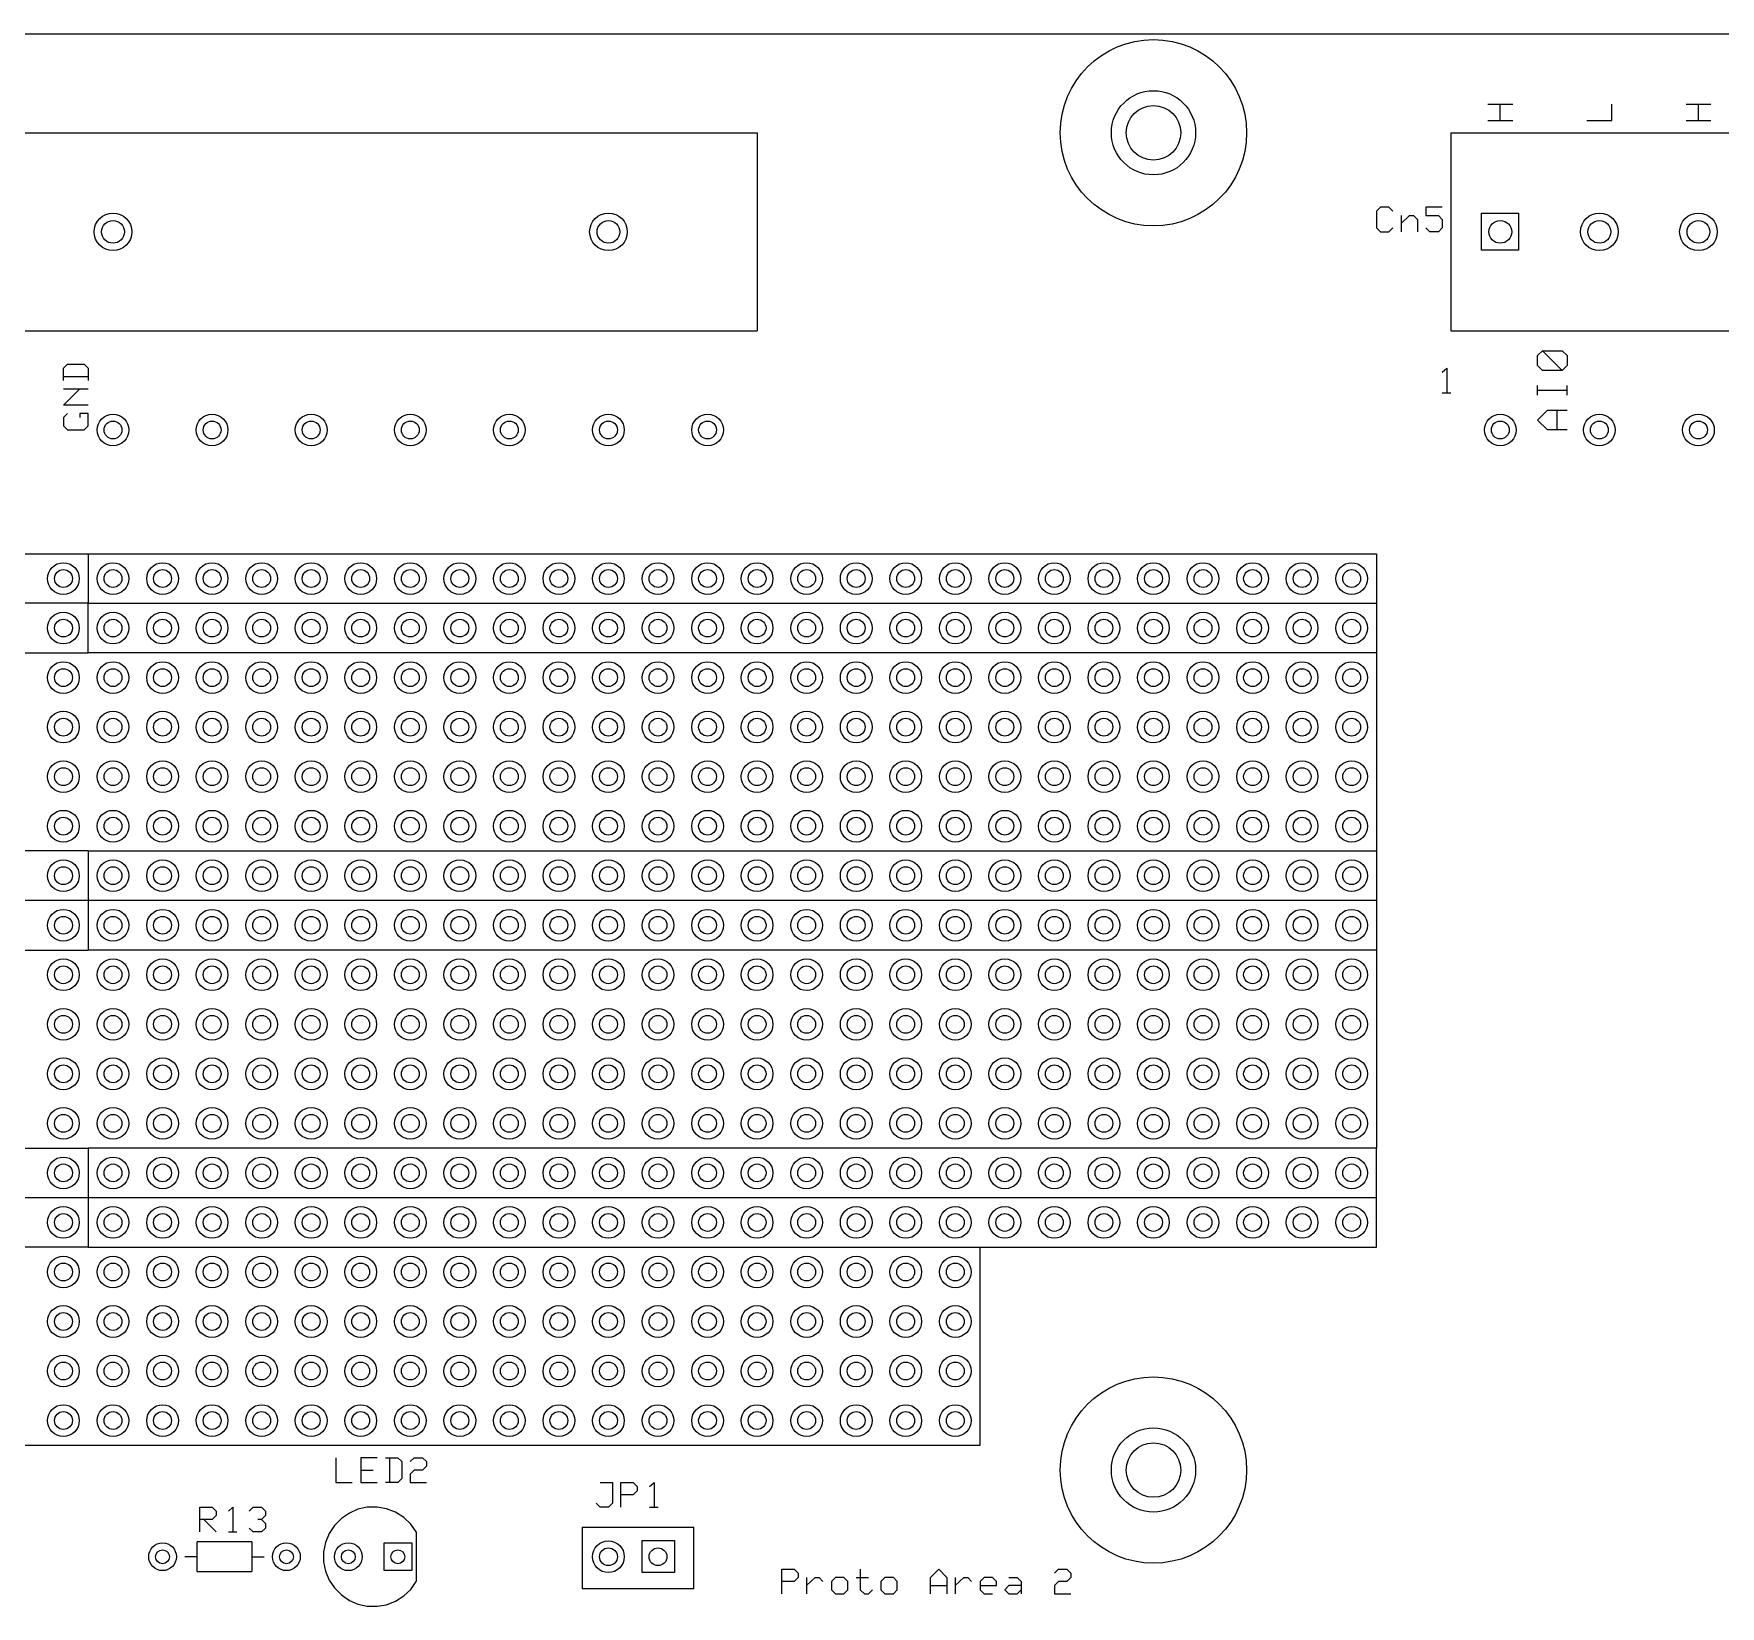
# Model space of a CAD drawing. Extents: x 0 to 11, y -0.3 to 6.
# Drawn here: x 3.24 to 6.644, y 2.825 to 6 of the extents above; entities that cross this region are included whole.
import ezdxf

# ---------------------------------------------------------------- set-up
doc = ezdxf.new("R2010")
doc.units = 0
doc.header["$LTSCALE"] = 0.001
doc.layers.get('0').update_dxf_attribs({"linetype": 'CONTINUOUS'})

msp = doc.modelspace()

# ---------------------------------------------------------------- linework, layer by layer
at = {"color": 7}
for p, q in [((0, 6), (11, 6)), ((6.175, 5.858), (6.225, 5.858)), ((6.2, 5.825), (6.2, 5.858)), ((6.425, 5.825), (6.425, 5.858)), ((6.575, 5.858), (6.625, 5.858)), ((6.6, 5.825), (6.6, 5.858)), ((6.175, 5.825), (6.225, 5.825)), ((6.375, 5.825), (6.425, 5.825)), ((6.575, 5.825), (6.625, 5.825)), ((2.3, 5.8), (4.7, 5.8)), ((4.7, 5.8), (4.7, 5.4)), ((6.1, 5.8), (6.1, 5.4)), ((6.1, 5.8), (8.5, 5.8)), ((5.958, 5.65), (5.95, 5.642)), ((5.95, 5.642), (5.95, 5.608)), ((5.975, 5.65), (5.958, 5.65)), ((5.983, 5.642), (5.975, 5.65)), ((6, 5.633), (6, 5.6)), ((6, 5.617), (6.017, 5.633)), ((6.017, 5.633), (6.025, 5.633)), ((6.025, 5.633), (6.033, 5.625)), ((6.033, 5.625), (6.033, 5.6)), ((6.083, 5.65), (6.05, 5.65)), ((6.05, 5.65), (6.05, 5.633)), ((6.05, 5.633), (6.075, 5.633)), ((6.075, 5.633), (6.083, 5.625)), ((6.083, 5.625), (6.083, 5.608)), ((6.162, 5.638), (6.237, 5.638)), ((6.162, 5.563), (6.162, 5.638)), ((6.237, 5.638), (6.237, 5.563)), ((5.95, 5.608), (5.958, 5.6)), ((5.958, 5.6), (5.975, 5.6)), ((5.975, 5.6), (5.983, 5.608)), ((6.058, 5.6), (6.05, 5.608)), ((6.075, 5.6), (6.058, 5.6)), ((6.083, 5.608), (6.075, 5.6)), ((6.237, 5.563), (6.162, 5.563)), ((2.3, 5.4), (4.7, 5.4)), ((6.1, 5.4), (8.5, 5.4)), ((6.275, 5.35), (6.285, 5.36)), ((6.275, 5.33), (6.275, 5.35)), ((6.285, 5.36), (6.325, 5.36)), ((6.325, 5.32), (6.285, 5.36)), ((6.325, 5.36), (6.335, 5.35)), ((6.335, 5.35), (6.335, 5.33)), ((3.3, 5.325), (3.308, 5.333)), ((3.3, 5.3), (3.3, 5.325)), ((3.308, 5.333), (3.342, 5.333)), ((3.342, 5.333), (3.35, 5.325)), ((3.35, 5.325), (3.35, 5.3)), ((6.083, 5.317), (6.092, 5.325)), ((6.092, 5.325), (6.092, 5.275)), ((6.285, 5.32), (6.275, 5.33)), ((6.325, 5.32), (6.285, 5.32)), ((6.335, 5.33), (6.325, 5.32)), ((3.3, 5.308), (3.35, 5.308)), ((3.3, 5.25), (3.333, 5.283)), ((3.3, 5.283), (3.35, 5.283)), ((6.275, 5.27), (6.275, 5.29)), ((6.275, 5.28), (6.335, 5.28)), ((6.335, 5.27), (6.335, 5.29)), ((3.35, 5.25), (3.3, 5.25)), ((6.083, 5.275), (6.1, 5.275)), ((3.308, 5.233), (3.3, 5.225)), ((3.3, 5.225), (3.3, 5.208)), ((3.35, 5.233), (3.333, 5.233)), ((3.333, 5.233), (3.333, 5.225)), ((3.35, 5.208), (3.35, 5.233)), ((6.275, 5.22), (6.295, 5.24)), ((6.295, 5.2), (6.275, 5.22)), ((6.295, 5.24), (6.335, 5.24)), ((6.315, 5.2), (6.315, 5.24)), ((3.3, 5.208), (3.308, 5.2)), ((3.308, 5.2), (3.342, 5.2)), ((3.342, 5.2), (3.35, 5.208)), ((6.335, 5.2), (6.295, 5.2)), ((0.75, 4.95), (3.35, 4.95)), ((3.35, 4.95), (3.35, 4.85)), ((3.35, 4.95), (5.95, 4.95)), ((5.95, 4.95), (5.95, 4.75)), ((3.35, 4.85), (0.75, 4.85)), ((3.35, 4.75), (3.35, 4.85)), ((3.35, 4.85), (5.95, 4.85)), ((0.75, 4.75), (3.35, 4.75)), ((5.95, 4.75), (3.35, 4.75)), ((5.95, 4.75), (5.95, 4.35)), ((3.35, 4.35), (0.75, 4.35)), ((3.35, 4.35), (3.35, 4.15)), ((3.35, 4.35), (5.95, 4.35)), ((5.95, 4.35), (5.95, 4.15)), ((3.35, 4.25), (0.75, 4.25)), ((5.95, 4.25), (3.35, 4.25)), ((0.75, 4.15), (3.35, 4.15)), ((5.95, 4.15), (3.35, 4.15)), ((5.95, 4.15), (5.95, 3.75)), ((0.75, 3.75), (3.35, 3.75)), ((5.95, 3.75), (3.35, 3.75)), ((3.35, 3.75), (3.35, 3.65)), ((5.95, 3.65), (5.95, 3.75)), ((0.75, 3.65), (3.35, 3.65)), ((3.35, 3.65), (5.95, 3.65)), ((3.35, 3.65), (3.35, 3.55)), ((5.95, 3.55), (5.95, 3.65)), ((3.35, 3.55), (0.75, 3.55)), ((3.35, 3.55), (5.95, 3.55)), ((5.15, 3.15), (5.15, 3.55)), ((2.95, 3.15), (5.15, 3.15)), ((3.85, 3.125), (3.85, 3.075)), ((3.933, 3.125), (3.9, 3.125)), ((3.9, 3.125), (3.9, 3.075)), ((3.9, 3.1), (3.925, 3.1)), ((3.95, 3.125), (3.975, 3.125)), ((3.958, 3.125), (3.958, 3.075)), ((3.975, 3.125), (3.983, 3.117)), ((3.983, 3.117), (3.983, 3.083)), ((4, 3.117), (4.008, 3.125)), ((4.008, 3.1), (4, 3.092)), ((4.008, 3.125), (4.025, 3.125)), ((4.025, 3.1), (4.008, 3.1)), ((4.025, 3.125), (4.033, 3.117)), ((4.033, 3.108), (4.025, 3.1)), ((4.033, 3.117), (4.033, 3.108)), ((3.85, 3.075), (3.883, 3.075)), ((3.9, 3.075), (3.933, 3.075)), ((3.975, 3.075), (3.95, 3.075)), ((3.983, 3.083), (3.975, 3.075)), ((4, 3.092), (4, 3.075)), ((4, 3.075), (4.033, 3.075)), ((4.383, 3.075), (4.408, 3.075)), ((4.408, 3.075), (4.408, 3.033)), ((4.425, 3.025), (4.425, 3.075)), ((4.425, 3.075), (4.45, 3.075)), ((4.45, 3.075), (4.458, 3.067)), ((4.458, 3.067), (4.458, 3.058)), ((4.483, 3.067), (4.492, 3.075)), ((4.492, 3.075), (4.492, 3.025)), ((4.383, 3.025), (4.375, 3.033)), ((4.408, 3.033), (4.4, 3.025)), ((4.45, 3.05), (4.425, 3.05)), ((4.458, 3.058), (4.45, 3.05)), ((3.575, 2.975), (3.575, 3.025)), ((3.575, 3.025), (3.6, 3.025)), ((3.6, 3), (3.575, 3)), ((3.583, 3), (3.608, 2.975)), ((3.6, 3.025), (3.608, 3.017)), ((3.608, 3.008), (3.6, 3)), ((3.608, 3.017), (3.608, 3.008)), ((3.633, 3.017), (3.642, 3.025)), ((3.642, 3.025), (3.642, 2.975)), ((3.675, 3.017), (3.683, 3.025)), ((3.683, 3.025), (3.7, 3.025)), ((3.7, 3), (3.692, 3)), ((3.7, 3.025), (3.708, 3.017)), ((3.708, 3.008), (3.7, 3)), ((3.7, 3), (3.708, 2.992)), ((3.708, 3.017), (3.708, 3.008)), ((3.861, 3.002), (3.847, 2.988)), ((3.877, 3.013), (3.861, 3.002)), ((3.894, 3.021), (3.877, 3.013)), ((3.913, 3.025), (3.894, 3.021)), ((3.933, 3.025), (3.913, 3.025)), ((3.952, 3.022), (3.933, 3.025)), ((3.97, 3.015), (3.952, 3.022)), ((3.987, 3.004), (3.97, 3.015)), ((4.001, 2.991), (3.987, 3.004)), ((4.4, 3.025), (4.383, 3.025)), ((4.483, 3.025), (4.5, 3.025)), ((3.633, 2.975), (3.65, 2.975)), ((3.683, 2.975), (3.675, 2.983)), ((3.7, 2.975), (3.683, 2.975)), ((3.708, 2.983), (3.7, 2.975)), ((3.708, 2.992), (3.708, 2.983)), ((3.836, 2.972), (3.829, 2.954)), ((3.847, 2.988), (3.836, 2.972)), ((4.012, 2.975), (4.001, 2.991)), ((4.012, 2.975), (4.012, 2.875)), ((4.347, 2.985), (4.347, 2.86)), ((4.347, 2.985), (4.572, 2.985)), ((4.572, 2.86), (4.572, 2.985)), ((3.57, 2.895), (3.57, 2.955)), ((3.68, 2.955), (3.57, 2.955)), ((3.68, 2.955), (3.68, 2.895)), ((3.829, 2.954), (3.825, 2.935)), ((3.825, 2.935), (3.825, 2.915)), ((3.947, 2.953), (4.003, 2.953)), ((3.947, 2.897), (3.947, 2.953)), ((4.003, 2.953), (4.003, 2.897)), ((4.468, 2.958), (4.533, 2.958)), ((4.468, 2.893), (4.468, 2.958)), ((4.533, 2.958), (4.533, 2.893)), ((3.57, 2.925), (3.545, 2.925)), ((3.57, 2.895), (3.68, 2.895)), ((3.68, 2.925), (3.705, 2.925)), ((3.825, 2.915), (3.829, 2.896)), ((3.829, 2.896), (3.836, 2.878)), ((4.003, 2.897), (3.947, 2.897)), ((4.75, 2.85), (4.75, 2.9)), ((4.75, 2.9), (4.775, 2.9)), ((4.775, 2.9), (4.783, 2.892)), ((4.908, 2.9), (4.908, 2.858)), ((5.05, 2.883), (5.067, 2.9)), ((5.067, 2.9), (5.083, 2.883)), ((5.3, 2.892), (5.308, 2.9)), ((5.308, 2.9), (5.325, 2.9)), ((5.325, 2.9), (5.333, 2.892)), ((3.836, 2.878), (3.847, 2.862)), ((3.847, 2.862), (3.861, 2.848)), ((4.001, 2.859), (4.012, 2.875)), ((4.572, 2.86), (4.347, 2.86)), ((4.533, 2.893), (4.468, 2.893)), ((4.775, 2.875), (4.75, 2.875)), ((4.783, 2.883), (4.775, 2.875)), ((4.783, 2.892), (4.783, 2.883)), ((4.8, 2.883), (4.8, 2.85)), ((4.8, 2.867), (4.817, 2.883)), ((4.817, 2.883), (4.825, 2.883)), ((4.825, 2.883), (4.833, 2.875)), ((4.858, 2.883), (4.85, 2.875)), ((4.85, 2.875), (4.85, 2.858)), ((4.875, 2.883), (4.858, 2.883)), ((4.883, 2.875), (4.875, 2.883)), ((4.883, 2.858), (4.883, 2.875)), ((4.9, 2.883), (4.925, 2.883)), ((4.958, 2.883), (4.95, 2.875)), ((4.95, 2.875), (4.95, 2.858)), ((4.975, 2.883), (4.958, 2.883)), ((4.983, 2.875), (4.975, 2.883)), ((4.983, 2.858), (4.983, 2.875)), ((5.05, 2.85), (5.05, 2.883)), ((5.05, 2.867), (5.083, 2.867)), ((5.083, 2.883), (5.083, 2.85)), ((5.1, 2.883), (5.1, 2.85)), ((5.1, 2.867), (5.117, 2.883)), ((5.117, 2.883), (5.125, 2.883)), ((5.125, 2.883), (5.133, 2.875)), ((5.158, 2.883), (5.15, 2.875)), ((5.15, 2.875), (5.15, 2.858)), ((5.15, 2.867), (5.183, 2.867)), ((5.175, 2.883), (5.158, 2.883)), ((5.183, 2.875), (5.175, 2.883)), ((5.183, 2.867), (5.183, 2.875)), ((5.208, 2.867), (5.2, 2.858)), ((5.208, 2.883), (5.225, 2.883)), ((5.233, 2.867), (5.208, 2.867)), ((5.225, 2.883), (5.233, 2.875)), ((5.233, 2.875), (5.233, 2.85)), ((5.308, 2.875), (5.3, 2.867)), ((5.3, 2.867), (5.3, 2.85)), ((5.325, 2.875), (5.308, 2.875)), ((5.333, 2.883), (5.325, 2.875)), ((5.333, 2.892), (5.333, 2.883)), ((3.861, 2.848), (3.877, 2.837)), ((3.877, 2.837), (3.894, 2.829)), ((3.894, 2.829), (3.913, 2.825)), ((3.933, 2.825), (3.952, 2.828)), ((3.952, 2.828), (3.97, 2.835)), ((3.97, 2.835), (3.987, 2.846)), ((3.987, 2.846), (4.001, 2.859)), ((4.85, 2.858), (4.858, 2.85)), ((4.858, 2.85), (4.875, 2.85)), ((4.875, 2.85), (4.883, 2.858)), ((4.908, 2.858), (4.917, 2.85)), ((4.917, 2.85), (4.925, 2.85)), ((4.925, 2.85), (4.933, 2.858)), ((4.95, 2.858), (4.958, 2.85)), ((4.958, 2.85), (4.975, 2.85)), ((4.975, 2.85), (4.983, 2.858)), ((5.15, 2.858), (5.158, 2.85)), ((5.158, 2.85), (5.175, 2.85)), ((5.2, 2.858), (5.208, 2.85)), ((5.208, 2.85), (5.225, 2.85)), ((5.225, 2.85), (5.233, 2.858)), ((5.3, 2.85), (5.333, 2.85)), ((3.913, 2.825), (3.933, 2.825))]:
    msp.add_line(p, q, dxfattribs=at)
for centre, radius in [((5.5, 5.8), 0.188), ((5.5, 5.8), 0.085), ((5.5, 5.8), 0.055), ((3.4, 5.6), 0.038), ((3.4, 5.6), 0.023), ((4.4, 5.6), 0.038), ((4.4, 5.6), 0.023), ((6.2, 5.6), 0.023), ((6.4, 5.6), 0.038), ((6.4, 5.6), 0.023), ((6.6, 5.6), 0.038), ((6.6, 5.6), 0.023), ((3.4, 5.2), 0.032), ((3.4, 5.2), 0.018), ((3.6, 5.2), 0.032), ((3.6, 5.2), 0.018), ((3.8, 5.2), 0.032), ((3.8, 5.2), 0.018), ((4, 5.2), 0.032), ((4, 5.2), 0.018), ((4.2, 5.2), 0.032), ((4.2, 5.2), 0.018), ((4.4, 5.2), 0.032), ((4.4, 5.2), 0.018), ((4.6, 5.2), 0.032), ((4.6, 5.2), 0.018), ((6.2, 5.2), 0.032), ((6.2, 5.2), 0.018), ((6.4, 5.2), 0.032), ((6.4, 5.2), 0.018), ((6.6, 5.2), 0.032), ((6.6, 5.2), 0.018), ((3.3, 4.9), 0.032), ((3.3, 4.9), 0.018), ((3.4, 4.9), 0.032), ((3.4, 4.9), 0.018), ((3.5, 4.9), 0.032), ((3.5, 4.9), 0.018), ((3.6, 4.9), 0.032), ((3.6, 4.9), 0.018), ((3.7, 4.9), 0.032), ((3.7, 4.9), 0.018), ((3.8, 4.9), 0.032), ((3.8, 4.9), 0.018), ((3.9, 4.9), 0.032), ((3.9, 4.9), 0.018), ((4, 4.9), 0.032), ((4, 4.9), 0.018), ((4.1, 4.9), 0.032), ((4.1, 4.9), 0.018), ((4.2, 4.9), 0.032), ((4.2, 4.9), 0.018), ((4.3, 4.9), 0.032), ((4.3, 4.9), 0.018), ((4.4, 4.9), 0.032), ((4.4, 4.9), 0.018), ((4.5, 4.9), 0.032), ((4.5, 4.9), 0.018), ((4.6, 4.9), 0.032), ((4.6, 4.9), 0.018), ((4.7, 4.9), 0.032), ((4.7, 4.9), 0.018), ((4.8, 4.9), 0.032), ((4.8, 4.9), 0.018), ((4.9, 4.9), 0.032), ((4.9, 4.9), 0.018), ((5, 4.9), 0.032), ((5, 4.9), 0.018), ((5.1, 4.9), 0.032), ((5.1, 4.9), 0.018), ((5.2, 4.9), 0.032), ((5.2, 4.9), 0.018), ((5.3, 4.9), 0.032), ((5.3, 4.9), 0.018), ((5.4, 4.9), 0.032), ((5.4, 4.9), 0.018), ((5.5, 4.9), 0.032), ((5.5, 4.9), 0.018), ((5.6, 4.9), 0.032), ((5.6, 4.9), 0.018), ((5.7, 4.9), 0.032), ((5.7, 4.9), 0.018), ((5.8, 4.9), 0.032), ((5.8, 4.9), 0.018), ((5.9, 4.9), 0.032), ((5.9, 4.9), 0.018), ((3.3, 4.8), 0.032), ((3.3, 4.8), 0.018), ((3.4, 4.8), 0.032), ((3.4, 4.8), 0.018), ((3.5, 4.8), 0.032), ((3.5, 4.8), 0.018), ((3.6, 4.8), 0.032), ((3.6, 4.8), 0.018), ((3.7, 4.8), 0.032), ((3.7, 4.8), 0.018), ((3.8, 4.8), 0.032), ((3.8, 4.8), 0.018), ((3.9, 4.8), 0.032), ((3.9, 4.8), 0.018), ((4, 4.8), 0.032), ((4, 4.8), 0.018), ((4.1, 4.8), 0.032), ((4.1, 4.8), 0.018), ((4.2, 4.8), 0.032), ((4.2, 4.8), 0.018), ((4.3, 4.8), 0.032), ((4.3, 4.8), 0.018), ((4.4, 4.8), 0.032), ((4.4, 4.8), 0.018), ((4.5, 4.8), 0.032), ((4.5, 4.8), 0.018), ((4.6, 4.8), 0.032), ((4.6, 4.8), 0.018), ((4.7, 4.8), 0.032), ((4.7, 4.8), 0.018), ((4.8, 4.8), 0.032), ((4.8, 4.8), 0.018), ((4.9, 4.8), 0.032), ((4.9, 4.8), 0.018), ((5, 4.8), 0.032), ((5, 4.8), 0.018), ((5.1, 4.8), 0.032), ((5.1, 4.8), 0.018), ((5.2, 4.8), 0.032), ((5.2, 4.8), 0.018), ((5.3, 4.8), 0.032), ((5.3, 4.8), 0.018), ((5.4, 4.8), 0.032), ((5.4, 4.8), 0.018), ((5.5, 4.8), 0.032), ((5.5, 4.8), 0.018), ((5.6, 4.8), 0.032), ((5.6, 4.8), 0.018), ((5.7, 4.8), 0.032), ((5.7, 4.8), 0.018), ((5.8, 4.8), 0.032), ((5.8, 4.8), 0.018), ((5.9, 4.8), 0.032), ((5.9, 4.8), 0.018), ((3.3, 4.7), 0.032), ((3.4, 4.7), 0.032), ((3.5, 4.7), 0.032), ((3.6, 4.7), 0.032), ((3.7, 4.7), 0.032), ((3.8, 4.7), 0.032), ((3.9, 4.7), 0.032), ((4, 4.7), 0.032), ((4.1, 4.7), 0.032), ((4.2, 4.7), 0.032), ((4.3, 4.7), 0.032), ((4.4, 4.7), 0.032), ((4.5, 4.7), 0.032), ((4.6, 4.7), 0.032), ((4.7, 4.7), 0.032), ((4.8, 4.7), 0.032), ((4.9, 4.7), 0.032), ((5, 4.7), 0.032), ((5.1, 4.7), 0.032), ((5.2, 4.7), 0.032), ((5.3, 4.7), 0.032), ((5.4, 4.7), 0.032), ((5.5, 4.7), 0.032), ((5.6, 4.7), 0.032), ((5.7, 4.7), 0.032), ((5.8, 4.7), 0.032), ((5.9, 4.7), 0.032), ((3.3, 4.7), 0.018), ((3.4, 4.7), 0.018), ((3.5, 4.7), 0.018), ((3.6, 4.7), 0.018), ((3.7, 4.7), 0.018), ((3.8, 4.7), 0.018), ((3.9, 4.7), 0.018), ((4, 4.7), 0.018), ((4.1, 4.7), 0.018), ((4.2, 4.7), 0.018), ((4.3, 4.7), 0.018), ((4.4, 4.7), 0.018), ((4.5, 4.7), 0.018), ((4.6, 4.7), 0.018), ((4.7, 4.7), 0.018), ((4.8, 4.7), 0.018), ((4.9, 4.7), 0.018), ((5, 4.7), 0.018), ((5.1, 4.7), 0.018), ((5.2, 4.7), 0.018), ((5.3, 4.7), 0.018), ((5.4, 4.7), 0.018), ((5.5, 4.7), 0.018), ((5.6, 4.7), 0.018), ((5.7, 4.7), 0.018), ((5.8, 4.7), 0.018), ((5.9, 4.7), 0.018), ((3.3, 4.6), 0.032), ((3.4, 4.6), 0.032), ((3.5, 4.6), 0.032), ((3.6, 4.6), 0.032), ((3.7, 4.6), 0.032), ((3.8, 4.6), 0.032), ((3.9, 4.6), 0.032), ((4, 4.6), 0.032), ((4.1, 4.6), 0.032), ((4.2, 4.6), 0.032), ((4.3, 4.6), 0.032), ((4.4, 4.6), 0.032), ((4.5, 4.6), 0.032), ((4.6, 4.6), 0.032), ((4.7, 4.6), 0.032), ((4.8, 4.6), 0.032), ((4.9, 4.6), 0.032), ((5, 4.6), 0.032), ((5.1, 4.6), 0.032), ((5.2, 4.6), 0.032), ((5.3, 4.6), 0.032), ((5.4, 4.6), 0.032), ((5.5, 4.6), 0.032), ((5.6, 4.6), 0.032), ((5.7, 4.6), 0.032), ((5.8, 4.6), 0.032), ((5.9, 4.6), 0.032), ((3.3, 4.6), 0.018), ((3.4, 4.6), 0.018), ((3.5, 4.6), 0.018), ((3.6, 4.6), 0.018), ((3.7, 4.6), 0.018), ((3.8, 4.6), 0.018), ((3.9, 4.6), 0.018), ((4, 4.6), 0.018), ((4.1, 4.6), 0.018), ((4.2, 4.6), 0.018), ((4.3, 4.6), 0.018), ((4.4, 4.6), 0.018), ((4.5, 4.6), 0.018), ((4.6, 4.6), 0.018), ((4.7, 4.6), 0.018), ((4.8, 4.6), 0.018), ((4.9, 4.6), 0.018), ((5, 4.6), 0.018), ((5.1, 4.6), 0.018), ((5.2, 4.6), 0.018), ((5.3, 4.6), 0.018), ((5.4, 4.6), 0.018), ((5.5, 4.6), 0.018), ((5.6, 4.6), 0.018), ((5.7, 4.6), 0.018), ((5.8, 4.6), 0.018), ((5.9, 4.6), 0.018), ((3.3, 4.5), 0.032), ((3.4, 4.5), 0.032), ((3.5, 4.5), 0.032), ((3.6, 4.5), 0.032), ((3.7, 4.5), 0.032), ((3.8, 4.5), 0.032), ((3.9, 4.5), 0.032), ((4, 4.5), 0.032), ((4.1, 4.5), 0.032), ((4.2, 4.5), 0.032), ((4.3, 4.5), 0.032), ((4.4, 4.5), 0.032), ((4.5, 4.5), 0.032), ((4.6, 4.5), 0.032), ((4.7, 4.5), 0.032), ((4.8, 4.5), 0.032), ((4.9, 4.5), 0.032), ((5, 4.5), 0.032), ((5.1, 4.5), 0.032), ((5.2, 4.5), 0.032), ((5.3, 4.5), 0.032), ((5.4, 4.5), 0.032), ((5.5, 4.5), 0.032), ((5.6, 4.5), 0.032), ((5.7, 4.5), 0.032), ((5.8, 4.5), 0.032), ((5.9, 4.5), 0.032), ((3.3, 4.5), 0.018), ((3.4, 4.5), 0.018), ((3.5, 4.5), 0.018), ((3.6, 4.5), 0.018), ((3.7, 4.5), 0.018), ((3.8, 4.5), 0.018), ((3.9, 4.5), 0.018), ((4, 4.5), 0.018), ((4.1, 4.5), 0.018), ((4.2, 4.5), 0.018), ((4.3, 4.5), 0.018), ((4.4, 4.5), 0.018), ((4.5, 4.5), 0.018), ((4.6, 4.5), 0.018), ((4.7, 4.5), 0.018), ((4.8, 4.5), 0.018), ((4.9, 4.5), 0.018), ((5, 4.5), 0.018), ((5.1, 4.5), 0.018), ((5.2, 4.5), 0.018), ((5.3, 4.5), 0.018), ((5.4, 4.5), 0.018), ((5.5, 4.5), 0.018), ((5.6, 4.5), 0.018), ((5.7, 4.5), 0.018), ((5.8, 4.5), 0.018), ((5.9, 4.5), 0.018), ((3.3, 4.4), 0.032), ((3.4, 4.4), 0.032), ((3.5, 4.4), 0.032), ((3.6, 4.4), 0.032), ((3.7, 4.4), 0.032), ((3.8, 4.4), 0.032), ((3.9, 4.4), 0.032), ((4, 4.4), 0.032), ((4.1, 4.4), 0.032), ((4.2, 4.4), 0.032), ((4.3, 4.4), 0.032), ((4.4, 4.4), 0.032), ((4.5, 4.4), 0.032), ((4.6, 4.4), 0.032), ((4.7, 4.4), 0.032), ((4.8, 4.4), 0.032), ((4.9, 4.4), 0.032), ((5, 4.4), 0.032), ((5.1, 4.4), 0.032), ((5.2, 4.4), 0.032), ((5.3, 4.4), 0.032), ((5.4, 4.4), 0.032), ((5.5, 4.4), 0.032), ((5.6, 4.4), 0.032), ((5.7, 4.4), 0.032), ((5.8, 4.4), 0.032), ((5.9, 4.4), 0.032), ((3.3, 4.4), 0.018), ((3.4, 4.4), 0.018), ((3.5, 4.4), 0.018), ((3.6, 4.4), 0.018), ((3.7, 4.4), 0.018), ((3.8, 4.4), 0.018), ((3.9, 4.4), 0.018), ((4, 4.4), 0.018), ((4.1, 4.4), 0.018), ((4.2, 4.4), 0.018), ((4.3, 4.4), 0.018), ((4.4, 4.4), 0.018), ((4.5, 4.4), 0.018), ((4.6, 4.4), 0.018), ((4.7, 4.4), 0.018), ((4.8, 4.4), 0.018), ((4.9, 4.4), 0.018), ((5, 4.4), 0.018), ((5.1, 4.4), 0.018), ((5.2, 4.4), 0.018), ((5.3, 4.4), 0.018), ((5.4, 4.4), 0.018), ((5.5, 4.4), 0.018), ((5.6, 4.4), 0.018), ((5.7, 4.4), 0.018), ((5.8, 4.4), 0.018), ((5.9, 4.4), 0.018), ((3.3, 4.3), 0.032), ((3.4, 4.3), 0.032), ((3.5, 4.3), 0.032), ((3.6, 4.3), 0.032), ((3.7, 4.3), 0.032), ((3.8, 4.3), 0.032), ((3.9, 4.3), 0.032), ((4, 4.3), 0.032), ((4.1, 4.3), 0.032), ((4.2, 4.3), 0.032), ((4.3, 4.3), 0.032), ((4.4, 4.3), 0.032), ((4.5, 4.3), 0.032), ((4.6, 4.3), 0.032), ((4.7, 4.3), 0.032), ((4.8, 4.3), 0.032), ((4.9, 4.3), 0.032), ((5, 4.3), 0.032), ((5.1, 4.3), 0.032), ((5.2, 4.3), 0.032), ((5.3, 4.3), 0.032), ((5.4, 4.3), 0.032), ((5.5, 4.3), 0.032), ((5.6, 4.3), 0.032), ((5.7, 4.3), 0.032), ((5.8, 4.3), 0.032), ((5.9, 4.3), 0.032), ((3.3, 4.3), 0.018), ((3.4, 4.3), 0.018), ((3.5, 4.3), 0.018), ((3.6, 4.3), 0.018), ((3.7, 4.3), 0.018), ((3.8, 4.3), 0.018), ((3.9, 4.3), 0.018), ((4, 4.3), 0.018), ((4.1, 4.3), 0.018), ((4.2, 4.3), 0.018), ((4.3, 4.3), 0.018), ((4.4, 4.3), 0.018), ((4.5, 4.3), 0.018), ((4.6, 4.3), 0.018), ((4.7, 4.3), 0.018), ((4.8, 4.3), 0.018), ((4.9, 4.3), 0.018), ((5, 4.3), 0.018), ((5.1, 4.3), 0.018), ((5.2, 4.3), 0.018), ((5.3, 4.3), 0.018), ((5.4, 4.3), 0.018), ((5.5, 4.3), 0.018), ((5.6, 4.3), 0.018), ((5.7, 4.3), 0.018), ((5.8, 4.3), 0.018), ((5.9, 4.3), 0.018), ((3.3, 4.2), 0.032), ((3.4, 4.2), 0.032), ((3.5, 4.2), 0.032), ((3.6, 4.2), 0.032), ((3.7, 4.2), 0.032), ((3.8, 4.2), 0.032), ((3.9, 4.2), 0.032), ((4, 4.2), 0.032), ((4.1, 4.2), 0.032), ((4.2, 4.2), 0.032), ((4.3, 4.2), 0.032), ((4.4, 4.2), 0.032), ((4.5, 4.2), 0.032), ((4.6, 4.2), 0.032), ((4.7, 4.2), 0.032), ((4.8, 4.2), 0.032), ((4.9, 4.2), 0.032), ((5, 4.2), 0.032), ((5.1, 4.2), 0.032), ((5.2, 4.2), 0.032), ((5.3, 4.2), 0.032), ((5.4, 4.2), 0.032), ((5.5, 4.2), 0.032), ((5.6, 4.2), 0.032), ((5.7, 4.2), 0.032), ((5.8, 4.2), 0.032), ((5.9, 4.2), 0.032), ((3.3, 4.2), 0.018), ((3.4, 4.2), 0.018), ((3.5, 4.2), 0.018), ((3.6, 4.2), 0.018), ((3.7, 4.2), 0.018), ((3.8, 4.2), 0.018), ((3.9, 4.2), 0.018), ((4, 4.2), 0.018), ((4.1, 4.2), 0.018), ((4.2, 4.2), 0.018), ((4.3, 4.2), 0.018), ((4.4, 4.2), 0.018), ((4.5, 4.2), 0.018), ((4.6, 4.2), 0.018), ((4.7, 4.2), 0.018), ((4.8, 4.2), 0.018), ((4.9, 4.2), 0.018), ((5, 4.2), 0.018), ((5.1, 4.2), 0.018), ((5.2, 4.2), 0.018), ((5.3, 4.2), 0.018), ((5.4, 4.2), 0.018), ((5.5, 4.2), 0.018), ((5.6, 4.2), 0.018), ((5.7, 4.2), 0.018), ((5.8, 4.2), 0.018), ((5.9, 4.2), 0.018), ((3.3, 4.1), 0.032), ((3.4, 4.1), 0.032), ((3.5, 4.1), 0.032), ((3.6, 4.1), 0.032), ((3.7, 4.1), 0.032), ((3.8, 4.1), 0.032), ((3.9, 4.1), 0.032), ((4, 4.1), 0.032), ((4.1, 4.1), 0.032), ((4.2, 4.1), 0.032), ((4.3, 4.1), 0.032), ((4.4, 4.1), 0.032), ((4.5, 4.1), 0.032), ((4.6, 4.1), 0.032), ((4.7, 4.1), 0.032), ((4.8, 4.1), 0.032), ((4.9, 4.1), 0.032), ((5, 4.1), 0.032), ((5.1, 4.1), 0.032), ((5.2, 4.1), 0.032), ((5.3, 4.1), 0.032), ((5.4, 4.1), 0.032), ((5.5, 4.1), 0.032), ((5.6, 4.1), 0.032), ((5.7, 4.1), 0.032), ((5.8, 4.1), 0.032), ((5.9, 4.1), 0.032), ((3.3, 4.1), 0.018), ((3.4, 4.1), 0.018), ((3.5, 4.1), 0.018), ((3.6, 4.1), 0.018), ((3.7, 4.1), 0.018), ((3.8, 4.1), 0.018), ((3.9, 4.1), 0.018), ((4, 4.1), 0.018), ((4.1, 4.1), 0.018), ((4.2, 4.1), 0.018), ((4.3, 4.1), 0.018), ((4.4, 4.1), 0.018), ((4.5, 4.1), 0.018), ((4.6, 4.1), 0.018), ((4.7, 4.1), 0.018), ((4.8, 4.1), 0.018), ((4.9, 4.1), 0.018), ((5, 4.1), 0.018), ((5.1, 4.1), 0.018), ((5.2, 4.1), 0.018), ((5.3, 4.1), 0.018), ((5.4, 4.1), 0.018), ((5.5, 4.1), 0.018), ((5.6, 4.1), 0.018), ((5.7, 4.1), 0.018), ((5.8, 4.1), 0.018), ((5.9, 4.1), 0.018), ((3.3, 4), 0.032), ((3.3, 4), 0.018), ((3.4, 4), 0.032), ((3.4, 4), 0.018), ((3.5, 4), 0.032), ((3.5, 4), 0.018), ((3.6, 4), 0.032), ((3.6, 4), 0.018), ((3.7, 4), 0.032), ((3.7, 4), 0.018), ((3.8, 4), 0.032), ((3.8, 4), 0.018), ((3.9, 4), 0.032), ((3.9, 4), 0.018), ((4, 4), 0.032), ((4, 4), 0.018), ((4.1, 4), 0.032), ((4.1, 4), 0.018), ((4.2, 4), 0.032), ((4.2, 4), 0.018), ((4.3, 4), 0.032), ((4.3, 4), 0.018), ((4.4, 4), 0.032), ((4.4, 4), 0.018), ((4.5, 4), 0.032), ((4.5, 4), 0.018), ((4.6, 4), 0.032), ((4.6, 4), 0.018), ((4.7, 4), 0.032), ((4.7, 4), 0.018), ((4.8, 4), 0.032), ((4.8, 4), 0.018), ((4.9, 4), 0.032), ((4.9, 4), 0.018), ((5, 4), 0.032), ((5, 4), 0.018), ((5.1, 4), 0.032), ((5.1, 4), 0.018), ((5.2, 4), 0.032), ((5.2, 4), 0.018), ((5.3, 4), 0.032), ((5.3, 4), 0.018), ((5.4, 4), 0.032), ((5.4, 4), 0.018), ((5.5, 4), 0.032), ((5.5, 4), 0.018), ((5.6, 4), 0.032), ((5.6, 4), 0.018), ((5.7, 4), 0.032), ((5.7, 4), 0.018), ((5.8, 4), 0.032), ((5.8, 4), 0.018), ((5.9, 4), 0.032), ((5.9, 4), 0.018), ((3.3, 3.9), 0.032), ((3.3, 3.9), 0.018), ((3.4, 3.9), 0.032), ((3.4, 3.9), 0.018), ((3.5, 3.9), 0.032), ((3.5, 3.9), 0.018), ((3.6, 3.9), 0.032), ((3.6, 3.9), 0.018), ((3.7, 3.9), 0.032), ((3.7, 3.9), 0.018), ((3.8, 3.9), 0.032), ((3.8, 3.9), 0.018), ((3.9, 3.9), 0.032), ((3.9, 3.9), 0.018), ((4, 3.9), 0.032), ((4, 3.9), 0.018), ((4.1, 3.9), 0.032), ((4.1, 3.9), 0.018), ((4.2, 3.9), 0.032), ((4.2, 3.9), 0.018), ((4.3, 3.9), 0.032), ((4.3, 3.9), 0.018), ((4.4, 3.9), 0.032), ((4.4, 3.9), 0.018), ((4.5, 3.9), 0.032), ((4.5, 3.9), 0.018), ((4.6, 3.9), 0.032), ((4.6, 3.9), 0.018), ((4.7, 3.9), 0.032), ((4.7, 3.9), 0.018), ((4.8, 3.9), 0.032), ((4.8, 3.9), 0.018), ((4.9, 3.9), 0.032), ((4.9, 3.9), 0.018), ((5, 3.9), 0.032), ((5, 3.9), 0.018), ((5.1, 3.9), 0.032), ((5.1, 3.9), 0.018), ((5.2, 3.9), 0.032), ((5.2, 3.9), 0.018), ((5.3, 3.9), 0.032), ((5.3, 3.9), 0.018), ((5.4, 3.9), 0.032), ((5.4, 3.9), 0.018), ((5.5, 3.9), 0.032), ((5.5, 3.9), 0.018), ((5.6, 3.9), 0.032), ((5.6, 3.9), 0.018), ((5.7, 3.9), 0.032), ((5.7, 3.9), 0.018), ((5.8, 3.9), 0.032), ((5.8, 3.9), 0.018), ((5.9, 3.9), 0.032), ((5.9, 3.9), 0.018), ((3.3, 3.8), 0.032), ((3.3, 3.8), 0.018), ((3.4, 3.8), 0.032), ((3.4, 3.8), 0.018), ((3.5, 3.8), 0.032), ((3.5, 3.8), 0.018), ((3.6, 3.8), 0.032), ((3.6, 3.8), 0.018), ((3.7, 3.8), 0.032), ((3.7, 3.8), 0.018), ((3.8, 3.8), 0.032), ((3.8, 3.8), 0.018), ((3.9, 3.8), 0.032), ((3.9, 3.8), 0.018), ((4, 3.8), 0.032), ((4, 3.8), 0.018), ((4.1, 3.8), 0.032), ((4.1, 3.8), 0.018), ((4.2, 3.8), 0.032), ((4.2, 3.8), 0.018), ((4.3, 3.8), 0.032), ((4.3, 3.8), 0.018), ((4.4, 3.8), 0.032), ((4.4, 3.8), 0.018), ((4.5, 3.8), 0.032), ((4.5, 3.8), 0.018), ((4.6, 3.8), 0.032), ((4.6, 3.8), 0.018), ((4.7, 3.8), 0.032), ((4.7, 3.8), 0.018), ((4.8, 3.8), 0.032), ((4.8, 3.8), 0.018), ((4.9, 3.8), 0.032), ((4.9, 3.8), 0.018), ((5, 3.8), 0.032), ((5, 3.8), 0.018), ((5.1, 3.8), 0.032), ((5.1, 3.8), 0.018), ((5.2, 3.8), 0.032), ((5.2, 3.8), 0.018), ((5.3, 3.8), 0.032), ((5.3, 3.8), 0.018), ((5.4, 3.8), 0.032), ((5.4, 3.8), 0.018), ((5.5, 3.8), 0.032), ((5.5, 3.8), 0.018), ((5.6, 3.8), 0.032), ((5.6, 3.8), 0.018), ((5.7, 3.8), 0.032), ((5.7, 3.8), 0.018), ((5.8, 3.8), 0.032), ((5.8, 3.8), 0.018), ((5.9, 3.8), 0.032), ((5.9, 3.8), 0.018), ((3.3, 3.7), 0.032), ((3.3, 3.7), 0.018), ((3.4, 3.7), 0.032), ((3.4, 3.7), 0.018), ((3.5, 3.7), 0.032), ((3.5, 3.7), 0.018), ((3.6, 3.7), 0.032), ((3.6, 3.7), 0.018), ((3.7, 3.7), 0.032), ((3.7, 3.7), 0.018), ((3.8, 3.7), 0.032), ((3.8, 3.7), 0.018), ((3.9, 3.7), 0.032), ((3.9, 3.7), 0.018), ((4, 3.7), 0.032), ((4, 3.7), 0.018), ((4.1, 3.7), 0.032), ((4.1, 3.7), 0.018), ((4.2, 3.7), 0.032), ((4.2, 3.7), 0.018), ((4.3, 3.7), 0.032), ((4.3, 3.7), 0.018), ((4.4, 3.7), 0.032), ((4.4, 3.7), 0.018), ((4.5, 3.7), 0.032), ((4.5, 3.7), 0.018), ((4.6, 3.7), 0.032), ((4.6, 3.7), 0.018), ((4.7, 3.7), 0.032), ((4.7, 3.7), 0.018), ((4.8, 3.7), 0.032), ((4.8, 3.7), 0.018), ((4.9, 3.7), 0.032), ((4.9, 3.7), 0.018), ((5, 3.7), 0.032), ((5, 3.7), 0.018), ((5.1, 3.7), 0.032), ((5.1, 3.7), 0.018), ((5.2, 3.7), 0.032), ((5.2, 3.7), 0.018), ((5.3, 3.7), 0.032), ((5.3, 3.7), 0.018), ((5.4, 3.7), 0.032), ((5.4, 3.7), 0.018), ((5.5, 3.7), 0.032), ((5.5, 3.7), 0.018), ((5.6, 3.7), 0.032), ((5.6, 3.7), 0.018), ((5.7, 3.7), 0.032), ((5.7, 3.7), 0.018), ((5.8, 3.7), 0.032), ((5.8, 3.7), 0.018), ((5.9, 3.7), 0.032), ((5.9, 3.7), 0.018), ((3.3, 3.6), 0.032), ((3.3, 3.6), 0.018), ((3.4, 3.6), 0.032), ((3.4, 3.6), 0.018), ((3.5, 3.6), 0.032), ((3.5, 3.6), 0.018), ((3.6, 3.6), 0.032), ((3.6, 3.6), 0.018), ((3.7, 3.6), 0.032), ((3.7, 3.6), 0.018), ((3.8, 3.6), 0.032), ((3.8, 3.6), 0.018), ((3.9, 3.6), 0.032), ((3.9, 3.6), 0.018), ((4, 3.6), 0.032), ((4, 3.6), 0.018), ((4.1, 3.6), 0.032), ((4.1, 3.6), 0.018), ((4.2, 3.6), 0.032), ((4.2, 3.6), 0.018), ((4.3, 3.6), 0.032), ((4.3, 3.6), 0.018), ((4.4, 3.6), 0.032), ((4.4, 3.6), 0.018), ((4.5, 3.6), 0.032), ((4.5, 3.6), 0.018), ((4.6, 3.6), 0.032), ((4.6, 3.6), 0.018), ((4.7, 3.6), 0.032), ((4.7, 3.6), 0.018), ((4.8, 3.6), 0.032), ((4.8, 3.6), 0.018), ((4.9, 3.6), 0.032), ((4.9, 3.6), 0.018), ((5, 3.6), 0.032), ((5, 3.6), 0.018), ((5.1, 3.6), 0.032), ((5.1, 3.6), 0.018), ((5.2, 3.6), 0.032), ((5.2, 3.6), 0.018), ((5.3, 3.6), 0.032), ((5.3, 3.6), 0.018), ((5.4, 3.6), 0.032), ((5.4, 3.6), 0.018), ((5.5, 3.6), 0.032), ((5.5, 3.6), 0.018), ((5.6, 3.6), 0.032), ((5.6, 3.6), 0.018), ((5.7, 3.6), 0.032), ((5.7, 3.6), 0.018), ((5.8, 3.6), 0.032), ((5.8, 3.6), 0.018), ((5.9, 3.6), 0.032), ((5.9, 3.6), 0.018), ((3.3, 3.5), 0.032), ((3.3, 3.5), 0.018), ((3.4, 3.5), 0.032), ((3.4, 3.5), 0.018), ((3.5, 3.5), 0.032), ((3.5, 3.5), 0.018), ((3.6, 3.5), 0.032), ((3.6, 3.5), 0.018), ((3.7, 3.5), 0.032), ((3.7, 3.5), 0.018), ((3.8, 3.5), 0.032), ((3.8, 3.5), 0.018), ((3.9, 3.5), 0.032), ((3.9, 3.5), 0.018), ((4, 3.5), 0.032), ((4, 3.5), 0.018), ((4.1, 3.5), 0.032), ((4.1, 3.5), 0.018), ((4.2, 3.5), 0.032), ((4.2, 3.5), 0.018), ((4.3, 3.5), 0.032), ((4.3, 3.5), 0.018), ((4.4, 3.5), 0.032), ((4.4, 3.5), 0.018), ((4.5, 3.5), 0.032), ((4.5, 3.5), 0.018), ((4.6, 3.5), 0.032), ((4.6, 3.5), 0.018), ((4.7, 3.5), 0.032), ((4.7, 3.5), 0.018), ((4.8, 3.5), 0.032), ((4.8, 3.5), 0.018), ((4.9, 3.5), 0.032), ((4.9, 3.5), 0.018), ((5, 3.5), 0.032), ((5, 3.5), 0.018), ((5.1, 3.5), 0.032), ((5.1, 3.5), 0.018), ((3.3, 3.4), 0.032), ((3.3, 3.4), 0.018), ((3.4, 3.4), 0.032), ((3.4, 3.4), 0.018), ((3.5, 3.4), 0.032), ((3.5, 3.4), 0.018), ((3.6, 3.4), 0.032), ((3.6, 3.4), 0.018), ((3.7, 3.4), 0.032), ((3.7, 3.4), 0.018), ((3.8, 3.4), 0.032), ((3.8, 3.4), 0.018), ((3.9, 3.4), 0.032), ((3.9, 3.4), 0.018), ((4, 3.4), 0.032), ((4, 3.4), 0.018), ((4.1, 3.4), 0.032), ((4.1, 3.4), 0.018), ((4.2, 3.4), 0.032), ((4.2, 3.4), 0.018), ((4.3, 3.4), 0.032), ((4.3, 3.4), 0.018), ((4.4, 3.4), 0.032), ((4.4, 3.4), 0.018), ((4.5, 3.4), 0.032), ((4.5, 3.4), 0.018), ((4.6, 3.4), 0.032), ((4.6, 3.4), 0.018), ((4.7, 3.4), 0.032), ((4.7, 3.4), 0.018), ((4.8, 3.4), 0.032), ((4.8, 3.4), 0.018), ((4.9, 3.4), 0.032), ((4.9, 3.4), 0.018), ((5, 3.4), 0.032), ((5, 3.4), 0.018), ((5.1, 3.4), 0.032), ((5.1, 3.4), 0.018), ((3.3, 3.3), 0.032), ((3.3, 3.3), 0.018), ((3.4, 3.3), 0.032), ((3.4, 3.3), 0.018), ((3.5, 3.3), 0.032), ((3.5, 3.3), 0.018), ((3.6, 3.3), 0.032), ((3.6, 3.3), 0.018), ((3.7, 3.3), 0.032), ((3.7, 3.3), 0.018), ((3.8, 3.3), 0.032), ((3.8, 3.3), 0.018), ((3.9, 3.3), 0.032), ((3.9, 3.3), 0.018), ((4, 3.3), 0.032), ((4, 3.3), 0.018), ((4.1, 3.3), 0.032), ((4.1, 3.3), 0.018), ((4.2, 3.3), 0.032), ((4.2, 3.3), 0.018), ((4.3, 3.3), 0.032), ((4.3, 3.3), 0.018), ((4.4, 3.3), 0.032), ((4.4, 3.3), 0.018), ((4.5, 3.3), 0.032), ((4.5, 3.3), 0.018), ((4.6, 3.3), 0.032), ((4.6, 3.3), 0.018), ((4.7, 3.3), 0.032), ((4.7, 3.3), 0.018), ((4.8, 3.3), 0.032), ((4.8, 3.3), 0.018), ((4.9, 3.3), 0.032), ((4.9, 3.3), 0.018), ((5, 3.3), 0.032), ((5, 3.3), 0.018), ((5.1, 3.3), 0.032), ((5.1, 3.3), 0.018), ((5.5, 3.1), 0.188), ((3.3, 3.2), 0.032), ((3.3, 3.2), 0.018), ((3.4, 3.2), 0.032), ((3.4, 3.2), 0.018), ((3.5, 3.2), 0.032), ((3.5, 3.2), 0.018), ((3.6, 3.2), 0.032), ((3.6, 3.2), 0.018), ((3.7, 3.2), 0.032), ((3.7, 3.2), 0.018), ((3.8, 3.2), 0.032), ((3.8, 3.2), 0.018), ((3.9, 3.2), 0.032), ((3.9, 3.2), 0.018), ((4, 3.2), 0.032), ((4, 3.2), 0.018), ((4.1, 3.2), 0.032), ((4.1, 3.2), 0.018), ((4.2, 3.2), 0.032), ((4.2, 3.2), 0.018), ((4.3, 3.2), 0.032), ((4.3, 3.2), 0.018), ((4.4, 3.2), 0.032), ((4.4, 3.2), 0.018), ((4.5, 3.2), 0.032), ((4.5, 3.2), 0.018), ((4.6, 3.2), 0.032), ((4.6, 3.2), 0.018), ((4.7, 3.2), 0.032), ((4.7, 3.2), 0.018), ((4.8, 3.2), 0.032), ((4.8, 3.2), 0.018), ((4.9, 3.2), 0.032), ((4.9, 3.2), 0.018), ((5, 3.2), 0.032), ((5, 3.2), 0.018), ((5.1, 3.2), 0.032), ((5.1, 3.2), 0.018), ((5.5, 3.1), 0.085), ((5.5, 3.1), 0.055), ((3.5, 2.925), 0.028), ((3.5, 2.925), 0.014), ((3.75, 2.925), 0.028), ((3.75, 2.925), 0.014), ((3.875, 2.925), 0.028), ((3.875, 2.925), 0.014), ((3.975, 2.925), 0.014), ((4.4, 2.925), 0.032), ((4.4, 2.925), 0.018), ((4.5, 2.925), 0.018)]:
    msp.add_circle(centre, radius, dxfattribs=at)

doc.saveas('drawing.dxf')
